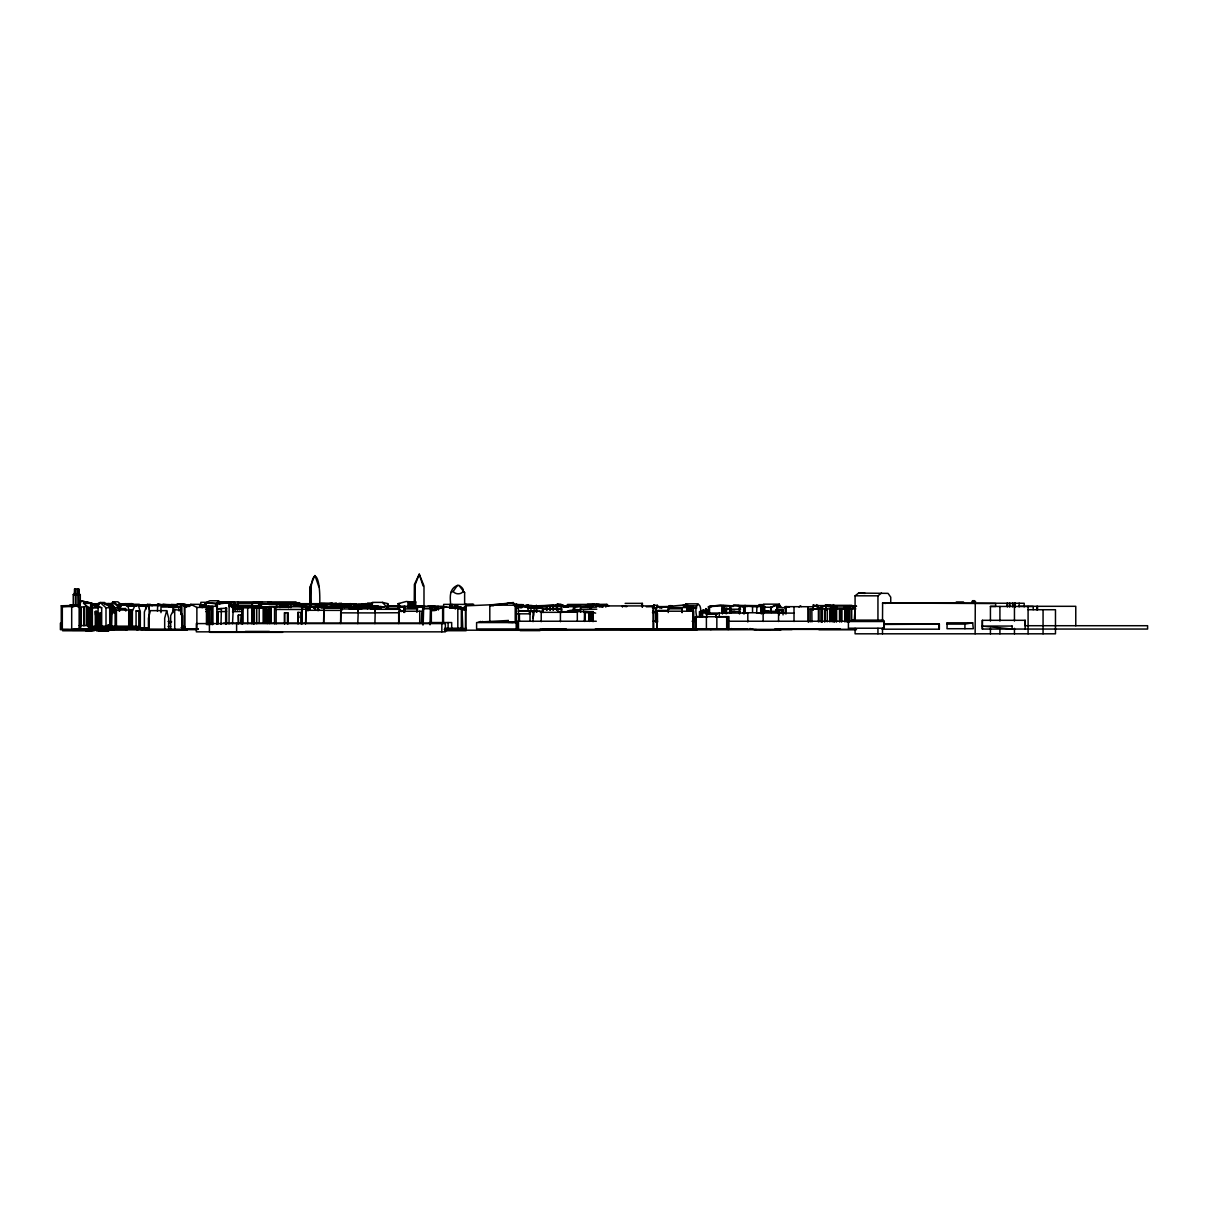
<?xml version="1.0" encoding="UTF-8"?>
<svg xmlns="http://www.w3.org/2000/svg" width="1208" height="1208" viewBox="0 0 1208 1208"><rect width="100%" height="100%" fill="white"/><g stroke="black" fill="none" stroke-linecap="round" stroke-linejoin="round"><path stroke-width="1.5" d="M94.269 606.643L97.365 606.069L101.668 607.715L101.668 629.474L90.419 629.293L90.404 606.023L92.367 606.023L92.367 627.526M91.521 607.971L91.521 606.023M592.796 621.108L592.328 611.867M188.237 606.31L189.263 606.144M591.527 621.018L591.784 611.928L583.192 611.278L584.914 612.592L584.415 621.35M532.834 618.239C537.424 605.48 525.631 616.76 527.956 604.679L524.287 606.084L517.009 606.069M270.003 616.276L270.26 609.164L271.196 609.164L269.55 608.938M588.9 621.35L589.338 611.867M592.554 617.514L592.796 612.109L591.784 611.928L591.784 621.018M372.185 606.295L372.411 602.384L382.498 602.384L387.753 603.638L387.994 605.042M99.585 625.819L99.373 629.474L99.373 613.06L101.079 612.969L101.079 629.474M318.112 606.476L302.483 606.446L302.076 616.926M374.903 623.63L375.28 608.832M421.501 607.156L421.637 605.857L414.465 605.857M340.686 623.509L340.686 612.849L374.903 612.924L375.25 609.3L399.908 609.3L401.147 611.641M947.163 622.815L947.012 624.098L964.92 624.098L972.697 622.815L973.286 628.719L947.012 628.719L947.163 622.815L972.697 622.815M450.78 605.465C450.086 598.051 448.787 588.824 457.394 585.427L458.964 585.427L464.627 592.705L464.627 603.743M852.999 608.56L853.286 606.295L856.502 606.295M314.85 610.07L314.85 606.431L302.332 606.643L303.465 606.718L302.423 606.809L301.955 609.496L276.149 609.466L274.548 607.186L276.707 606.703M372.004 606.295L372.411 603.26M357.779 623.63L358.338 608.832L380.716 608.832L381.139 606.416L368.364 606.748M357.779 612.834L358.353 608.938L341.351 608.938L340.686 612.849M111.559 629.247L112.178 606.431L108.735 603.592L105.187 604.242C111.166 602.807 116.028 607.699 114.443 611.49M340.596 623.343L341.003 607.775L342.438 609.859M455.265 605.54L454.993 607.246L457.319 607.246L457.59 605.54L455.265 605.54L455.265 609.089M527.443 607.881L527.956 604.679M140.355 605.721L139.252 605.374M323.548 623.343L323.971 607.775L341.003 607.775M418.255 606.325L405.163 606.325L404.71 612.471M367.459 608.832L367.836 606.748M430.018 624.823L430.456 606.371L430.879 608.741M423.178 624.823L423.691 606.748M301.955 624.008L302.045 608.787M305.548 624.008L306.062 606.643L307.089 606.658L307.481 609.829M729.33 612.335L730.055 608.923L725.691 608.349L725.691 613.604M323.971 607.382L324.439 605.238L325.435 605.238M362.989 606.748L349.505 606.416L349.006 608.696L362.083 608.696M232.525 623.706L233.25 608.409L242.31 608.409M251.959 606.099L252.578 603.245L271.664 603.819M387.164 606.069L387.753 603.638M148.433 629.383L148.433 618.209L150.441 610.644L166.689 610.644L164.681 618.209L164.681 629.383M782.029 613.12L783.041 609.587L775.763 610.055L783.041 609.587L783.041 614.902M119.668 610.297L121.162 605.178L135.145 605.178L131.898 611.988M152.148 605.827L150.305 604.362L147.361 604.393L144.371 611.988L144.371 628.281M972.742 601.584L973.029 600.618L975.581 601.584L971.866 601.584L973.029 600.618M216.715 607.548L215.462 603.743L206.16 602.716L205.164 605.978L205.164 603.124L209.83 600.769L218.603 600.769L219.478 603.653M398.836 623.419L398.836 612.758L399.908 609.3M319.712 604.906C321.056 567.201 308.931 566.582 310.939 604.906M465.835 630.199L465.835 604.347C462.513 604.332 468.357 603.653 465.835 605.857L507.3 604.06M756.963 606.205L756.676 606.99L761.01 606.205L761.01 613.664M336.519 607.669L336.519 605.918L348.584 605.903L348.131 607.126L342.74 607.126L343.193 605.903L343.193 606.748M203.805 606.31L204.484 604.815L205.979 605.253L203.805 604.891L204.394 605.842L205.451 605.012M361.66 606.205C359.969 608.349 366.96 608.349 367.036 606.205L361.66 606.748M314.79 575.552L310.094 586.816L310.094 605.359M752.539 606.809L752.539 612.26M756.676 612.396L756.963 606.144M745.442 606.129L756.676 606.809M202.174 607.745L202.914 606.114M78.173 605.54L80.362 600.769L91.959 603.2L80.362 600.769M79.532 604.831L81.389 600.769M707.224 610.387L707.224 611.776L705.88 608.606L705.91 611.776L708.567 610.387L706.635 611.776M171.204 604.876L170.736 605.857L171.204 604.876L177.591 604.876M722.701 613.619C720.995 611.641 725.721 600.995 722.127 608.364L722.459 613.619M398.897 606.205L398.444 607.156L403.819 607.156L404.287 606.205L388.463 606.25L386.092 608.756L399.32 608.756M605.782 607.08L606.627 605.329L602.913 605.329L602.022 607.08M118.46 610.629L121.162 605.178M204.545 605.978L206.16 602.716M589.67 607.246L590.35 604.891L593.626 604.408L567.503 604.453L566.024 607.171L568.198 607.126M743.901 606.325L739.764 606.325L739.764 613.724M561.75 608.953L542.785 609.345L561.75 608.953L561.75 612.562M761.855 607.186L763.531 604.151L779.266 604.151L780.761 607.111M220.067 603.804L220.913 602.279L217.38 603.623L229.444 602.973L217.38 603.623M843.365 608.877L844.513 606.869L847.774 606.899M480.014 621.969L508.251 620.489L508.251 622.18M777.499 607.201L779.266 604.151M386.983 608.756L388.463 606.25M458.964 585.427C469.655 591.482 457.439 597.175 453.211 591.422L457.394 585.427M708.567 610.433L702.678 610.387L702.678 612.184L703.856 610.206L702.92 610.206L700.459 611.761M416.911 612.38L417.379 606.295L422.755 606.295L422.755 624.778M422.287 623.056L422.755 606.295M348.553 604.71L350.184 603.577L350.864 604.619M686.265 603.879L683.215 605.872M659.915 608.303L660.942 606.733M320.226 606.31L321.751 603.894L329.135 604.423L333.468 606.295L336.76 606.31L336.836 604.393L336.76 605.238L339.992 605.48M696.805 617.152C692.803 600.542 703.464 600.587 700.066 616.518M168.576 623.721L170.675 621.169M309.882 608.756L308.493 610.553L305.73 610.553M702.678 612.184L703.856 610.206M592.705 621.018L592.75 611.822M332.895 607.503L333.906 606.069L335.039 606.96L342.906 607.05M376.685 607.503L377.726 606.069L378.859 606.96M186.017 604.77L190.849 605.48L189.052 605.48M284.605 606.038L286.387 606.038L284.922 606.038L284.922 603.743L258.708 603.743L258.708 607.473M218.603 600.769L216.745 603.124L216.745 605.631M303.631 606.627L314.744 607.08L299.207 606.235L303.948 606.235M481.826 622.377L482.641 621.395M260.445 608.319L261.834 606.763L264.643 606.763L263.344 608.319L268.085 607.428M507.073 621.909L508.251 620.489M757.431 606.658L759.137 604.649L763.728 604.649L761.855 606.824M201.177 605.736L204.484 604.815M171.234 605.993L172.533 604.634L174.601 604.785M173.121 606.189L174.601 604.634M172.729 607.367L171.883 605.374L157.704 605.374L157.417 611.127M171.883 605.374L171.581 607.08L177.969 603.758L183.963 603.758L188.78 605.676M139.071 629.232L136.368 626.484L93.454 626.318L86.13 629.851L86.13 630.818L91.129 631.24L92.427 628.975L96.746 626.574L139.464 626.439L142.544 629.353L139.071 629.232L136.368 627.435L93.454 627.269M91.129 631.24L96.746 627.541L139.464 627.39L142.544 629.353M110.713 604.121L113.023 601.811L117.84 601.811L120.725 604.151M814.992 606.295L816.668 604.619L818.511 605.616L834.35 605.616L833.127 604.619L831.164 607.579L831.164 604.966L826.197 604.921L820.791 607.458M777.242 611.475L770.206 611.746M593.37 606.054L593.37 604.483L606.944 604.272L608.666 606.054M276.028 604.664L277.417 603.441L270.275 603.441M975.279 603.019L975.143 633.807M882.504 620.716L882.625 603.019L1024.188 603.26L1024.188 606.869M464.582 630.199L518.474 630.199L518.474 605.253L516.631 604.272L514.306 605.857M798.971 607.005L800.391 605.797L801.281 606.567M453.211 591.422L450.78 592.524M593.37 604.483L594.23 604.8M189.173 606.189L190.215 605.344M74.911 593.898L73.25 594.623L73.25 605.45M74.775 594.623L75.727 593.898L74.473 594.245L74.941 589.126M80.302 605.45L80.302 594.623L78.656 593.898L78.837 605.646L62.318 606.582L62.318 629.308M855.083 620.987L855.083 595.816L858.586 593.098L888.046 593.355L890.734 597.16L890.734 603.049L882.504 603.139L885.796 603.426M855.083 595.816L877.944 595.816L881.462 593.098M95.175 606.356L100.143 602.49L104.567 602.49L110.321 607.699L106.002 607.805L100.143 602.49M110.91 603.834L106.47 604.453L111.936 604.453M364.197 604.74L365.722 603.577L367.081 604.619M137.833 605.374L139.237 604.966L129.966 605.736L120.468 603.985L117.75 608.032L119.169 608.032M138.648 605.314L129.966 605.736L132.85 605.767L119.365 603.879M209.331 609.345L211.249 609.104L209.331 609.345L209.422 631.844M516.964 608.636L518.398 607.624M744.309 613.785L744.309 606.144L743.645 606.597L745.819 606.144M673.249 605.993L684.136 604.981M89.226 607.971L98.105 607.971L91.219 603.366L83.518 603.366L89.226 607.971L89.226 629.308L61.261 629.293L61.261 605.782L79.653 605.329L76.784 605.389M533.785 606.356L553.868 605.223L553.868 606.28M883.848 624.43L939.356 624.113L939.356 629.187L882.006 629.187M535.355 605.842L553.868 605.223M588.568 612.033L592.418 612.38A6.115 1.042 25.7 0 0 593.641 612.365L592.796 611.867M848.922 607.02L851.912 605.344L834.35 605.344L831.421 607.005L848.922 607.02L849.013 621.712M198.127 628.975L184.824 628.975L184.824 607.639L190.713 604.347L200.286 604.347L206.462 607.428L206.462 624.521M723.894 613.256L723.894 606.084L730.719 605.752L730.719 613.015M77.07 594.245L79.094 594.245L75.349 594.623M458.995 608.213L464.28 608.213L449.482 608.213M361.222 604.559L366.658 604.453M820.459 607.654L826.816 604.891L821.531 607.277M169.316 607.216L173.167 605.54L177.591 607.443L169.316 607.216L173.167 605.54M518.942 607.126L522.702 606.341M519.863 607.126L521.569 606.356C512.358 607.005 533.74 603.864 533.256 606.356M236.692 605.736L233.295 606.295L236.692 606.023M338.316 604.74L341.366 603.411L344.189 604.906M552.841 606.144L557.477 604.136L560.512 604.136L567.503 607.216M777.499 610.72L777.499 604.679L771.293 607.292L764.271 607.186M777.499 604.679L770.689 607.292L770.689 611.746M572.758 612.094L574.917 611.188L577.318 612.184L560.421 612.184L558.066 611.188M452.139 608.213L457.107 606.96L458.361 608.213M86.13 630.818L89.498 629.519M464.627 592.705L463.268 591.225M398.111 607.201L398.111 603.683L406.22 601.493L412.653 602.007L412.653 607.639M462.045 628.538L462.045 608.968L465.956 607.669M285.466 604.106L282.219 604.468L283.367 604.272M848.409 621.516L852.682 620.127L882.822 620.112L884.271 621.516L884.271 628.22L848.409 628.22L848.409 621.516L884.271 621.516L884.211 628.22M847.065 621.742L846.566 608.908M592.675 611.928L592.569 621.048L592.584 611.716M136.957 629.896L140.581 628.855M91.053 604.725L94.768 604.226L92.986 604.725M410.78 602.369L415.748 601.946L415.748 607.594M333.468 606.31L343.434 604.196L340.641 604.166M727.986 629.549L731.625 628.568M443.774 607.126L431.331 610.402L431.331 622.966M435.106 609.768L432.751 610.402L432.751 606.748L336.957 606.899L344.537 606.748M436.752 609.33L444.982 607.126M708.432 613.679L708.432 606.703L720.406 604.981L730.719 605.752M550.923 605.918L544.506 606.446M569.315 611.233L567.262 611.701M566.839 611.776C568.47 608.696 587.737 611.037 576.594 609.527M62.318 606.582L71.695 606.597L78.037 605.133L78.852 605.314L71.695 607.02L75.666 605.434L79.139 607.503L81.238 607.352L81.238 625.563L81.178 607.186L83.714 606.793L83.775 625.563M199.531 605.918L204.832 604.906L206.447 605.616M212.759 606.793L210.917 607.126L212.759 606.793L212.759 624.566M95.553 604.997L98.452 605.434L93.907 605.616M683.139 605.223L684.015 605.042M466.107 606.612L464.053 607.111M730.372 610.1C725.344 600.165 760.179 610.674 737.997 605.434M710.229 606.386L708.432 606.703M698.194 603.849L685.751 603.879L686.748 604.408M120.694 604.649L125.662 603.653L129.664 606.038M126.991 604.664L132.019 603.653L136.142 606.114M321.207 606.552L314.427 606.778L321.675 605.842L326.326 606.99M317.16 607.08L324.771 605.842L329.769 607.08M122.204 604.695L127.157 603.758L128.833 606.476M709.549 613.604L709.549 606.582L711.739 606.416M186.319 605.706L189.384 605.133M285.148 606.658C279.878 607.322 289.784 605.631 291.143 607.126L284.076 606.673M105.473 604.498L110.547 603.577L114.609 607.096M301.169 604.121L299.569 603.698L325.163 603.683L325.163 604.438L331.807 603.23L335.869 604.619M349.731 604.891L342.075 604.045M353.083 604.604L362.294 605.163C358.414 605.404 346.741 603.502 348.251 604.997L342.8 604.045L333.468 606.371M557.145 605.676L560.437 605.087L567.564 606.386L564.921 606.371M280.528 606.914L286.855 606.884M317.16 606.793L322.098 605.888L324.907 606.884M527.096 605.54L536.367 606.356L536.367 605.223M445.359 630.727L448.983 630.063M536.428 612.35L536.428 608.756L542.437 607.79L528.349 607.609M672.418 606.144L665.004 607.111L671.603 606.144L672.418 606.96L671.603 606.144M350.758 604.513L351.543 604.513L336.836 604.513M710.41 629.549L715.876 628.658M238.746 623.69L238.233 615.159L241.449 614.661L241.449 623.539M84.711 625.563L84.651 606.643L86.523 606.356M83.775 606.96L84.651 606.643M520.089 604.906L521.705 604.679L516.178 604.679L523.426 604.664M746.967 606.416L748.477 606.205L746.106 606.371L749.353 606.205M573.558 610.765C572.275 606.159 575.959 605.661 574.54 610.674M573.558 607.126L580.55 606.189L580.701 612.154M706.65 616.744L706.801 614.268M239.471 609.557L239.35 605.978L237.78 606.174M590.697 611.656L590.38 620.912M323.2 604.06L328.501 604.453L335.235 603.23L338.482 604.347M520.21 607.05L522.113 607.005M239.199 609.587L239.471 605.978M139.192 605.842L147.421 605.042M139.101 604.8L144.96 605.918L154.805 604.876M344.31 605.374L348.251 604.997M226.606 623.887L226.606 608.077L216.896 608.923L221.411 608.56L221.004 624.37M225.654 624.37L225.654 608.137L226.606 608.077M730.07 611.822L735.128 611.505L730.312 611.429M309.565 610.266L309.565 606.643L256.292 606.975M273.234 607.05L276.662 606.809M367.519 607.518L367.519 604L365.375 604.091L365.375 607.866M709.549 606.582L724.589 605.767L724.015 609.663M201.192 605.555L203.986 605.374M202.612 605.736L203.714 605.676M199.984 605.601L202.959 605.434L204.409 607.111L202.868 605.404M333.227 607.76L334.978 607.654M199.909 605.616L203.986 605.616M715.831 616.744L728.968 616.654L728.968 629.202M172.623 605.208L171.385 604.559L190.698 604.815M826.091 604.936L826.091 610.251M136.202 610.87L139.433 610.704L139.433 627.964L136.066 627.964L136.066 610.87L139.433 610.704M693.407 608.017L696.805 607.851L693.437 607.851M525.933 606.929L518.806 605.661L520.135 605.918L520.135 607.775M580.55 606.189L541.758 606.552M234.941 609.542L235.228 605.963L235.439 609.949M233.069 606.069L233.386 611.399M581.003 606.627L588.266 606.341L581.38 607.141M669.096 605.721L671.18 605.631M508.236 622.331L512.856 622.15M660.912 606.778L661.712 608.439M466.303 604.529L473.702 604.332M506.998 603.396L513.415 602.52L514.306 605.253L515.484 605.268L515.484 623.071L515.484 605.102L530.856 607.775L527.609 607.73M646.31 606.778L653.452 606.597M665.865 606.718L667.465 606.673M666.423 606.718L664.204 606.733M253.363 602.173L262.378 601.946M241.449 611.475L232.525 611.701M489.799 605.857L493.559 605.767M318.097 606.356L314.85 606.431M329.406 606.824L333.967 606.718M113.023 601.811L120.03 606.567M283.065 604.362L297.697 604.151L298.844 605.631L295.537 605.57M241.449 614.661L240.86 623.554M398.836 612.758L374.903 612.834M574.162 607.035L573.8 610.735M286.991 606.627L288.516 606.612M346.334 605.525L350.305 605.238M103.646 603.185L98.271 603.23M222.257 601.946L230.803 603.411M110.547 603.577L106.153 603.547L109.671 606.386L112.178 606.371L112.329 610.327M234.941 605.978L235.122 609.542M208.652 606.854L206.885 606.718L208.652 606.854L208.652 624.4M431.483 610.372L435.68 610.342M529.346 613.83L529.346 611.157L533.06 611.369M348.448 604.076L350.441 604.091M431.603 606.356L434.472 606.356L434.457 608.288L437.991 608.772L435.922 606.356M847.986 608.153L845.932 607.986L855.113 607.986M207.323 610.765L208.304 607.911L206.885 607.911M431.558 610.312L435.786 610.327M91.521 603.819L99.147 603.804L99.147 604.831M688.318 605.872L696.805 605.857M258.92 606.975L264.643 607.669L264.643 606.763M529.497 611.203L518.398 611.082M73.25 594.623L80.302 594.623M413.015 607.111L413.015 601.826L415.748 601.946M219.66 601.916L296.081 601.916M410.252 601.946L410.252 607.594M413.453 607.594L413.453 601.946L412.653 602.007M956.268 601.962L963.501 601.977M207.398 602.324L200.83 602.324L200.83 605.857M219.735 602.324L220.536 602.324M409.059 607.594L408.621 601.826L411.037 602.158L411.037 607.745M217.485 602.505L221.019 602.505M232.993 601.916L235.802 603.336M274.156 602.732L299.569 602.732L300.641 605.042M83.443 602.837L88.486 602.837M372.426 603.079L367.459 603.079L367.685 604.226M216.745 603.124L205.164 603.124L206.191 603.894M332.623 603.23L321.132 603.094L321.645 604.166M341.366 603.411L338.723 603.411L341.547 604.906M625.14 603.366L642.414 603.366L642.414 607.05M121.162 603.758L132.019 603.653M398.111 603.683L399.727 603.683M110.789 603.894L114.987 603.894L118.897 607.835L114.609 607.745M355.59 604.091L336.081 604.015L338.482 604.166L337.545 604.166M367.519 604L366.854 607.518M132.865 604.287L139.328 604.287M275.937 604.272L322.159 604.03L320.709 603.698L320.709 607.277M370.841 604.121L343.419 604.045M587.39 604.257L599.077 604.257M104.522 604.378L107.754 604.378M230.517 604.423L238.021 604.423M268.961 604.559L295.537 604.559M472.977 604.393L443.668 604.393L443.668 607.926M513.445 604.589L515.695 604.589M90.57 604.408L93.937 604.408L95.1 605.993M516.465 604.619L523.426 604.906M79.215 604.891L69.898 604.891L70.577 605.978M148.735 605.827L125.692 605.314M138.739 604.936L147.98 604.936M149.837 604.936L157.387 604.936M187.799 604.966L190.653 604.951M199.909 605.012L205.964 604.936M515.967 605.027L519.244 605.027M653.8 607.79L653.8 604.921L657.922 605.842M186.983 605.299L190.728 605.299M199.879 605.299L205.617 605.299M518.474 605.253L489.799 605.102L489.799 620.837M730.372 606.416L733.362 606.416L733.362 605.329L745.381 605.963M199.652 605.434L203.79 605.404M149.218 627.481L149.097 605.601L172.578 605.616M185.352 606.31L186.379 606.31M199.652 605.616L206.16 605.616M251.959 605.736L258.814 605.736M280.165 605.767L282.113 605.767M284.333 605.661L285.209 605.661M293.182 605.752L294.39 605.752M760.33 605.691L733.362 605.329M849.164 605.721L850.296 605.721M61.261 605.782L79.713 605.797M228.992 605.872L244.439 606.023M246.19 606.084L248.44 606.084M254.903 605.978L257.138 605.978M319.138 605.963L319.335 607.262L318.852 605.963L320.935 606.854M369.829 605.903L377.893 605.903M387.572 605.857L400.12 605.857M517.492 605.933L523.139 605.933M595.257 605.918L653.724 605.918L653.724 629.141M177.969 603.758L184.371 606.31L189.263 606.31M201.676 606.22L216.912 606.22L216.912 624.385M242.038 606.114L259.78 606.114M425.05 606.356L423.072 606.25L435.197 606.356L435.197 608.772M427.783 606.235L442.943 606.31M589.67 606.265L566.476 606.341L566.476 607.201M826.197 606.25L836.661 607.141L826.197 606.25L826.197 609.859M856.427 606.174L849.39 606.174L849.39 608.56L849.224 607.201M1018.797 606.31L1075.769 606.31L1075.769 625.789M186.274 606.522L187.3 606.522L185.352 606.144M201.676 606.567L211.038 606.567L210.917 624.642M277.764 606.537L280.211 606.537M330.177 606.476L315.575 606.476L315.575 610.1M344.537 606.507L343.616 606.748M656.986 606.597L672.856 606.597M685.933 606.597L684.121 606.189L687.82 607.518L687.79 611.097M990.424 621.033L990.424 606.431L1033.202 606.461L1033.202 609.723M109.671 606.809L112.782 606.809L112.827 610.493L112.948 607.005M564.559 606.658L567.745 606.658M657.288 606.748L670.274 606.763M785.245 613.785L785.245 606.643L813.724 606.748M345.639 607.05L357.568 607.05M384.219 606.944L360.301 607.05M416.911 607.035L422.287 607.035M458.814 606.975L461.411 606.975M271.06 607.352L239.335 607.201L240.679 608.303M443.306 607.216L443.306 622.966M444.333 607.246L446.945 607.246M460.263 607.367L456.171 607.367L457.817 608.953L462.045 609.089L460.263 607.367L443.487 607.156L443.487 622.966M580.867 607.231L596.676 607.156M821.168 607.564L818.511 607.564L813.256 604.997L813.256 610.312M190.713 604.347L196.874 607.413L206.462 607.428M334.722 607.503L338.361 607.503M587.088 607.382L592.131 607.231M241.253 607.866L261.834 607.699L261.23 607.186M652.365 607.79L657.258 607.79L657.258 604.921M785.985 607.654L777.499 607.669L779.809 605.797L780.761 606.582M831.633 607.82C836.57 606.371 839.696 610.674 832.493 608.908L831.421 606.25M321.071 608.047L342.166 608.122M256.217 608.258L263.148 608.258M434.457 608.288L437.281 608.288L437.281 606.356M528.726 608.243L539.523 608.243M370.645 608.832L373.846 608.832M306.379 608.756L309.807 608.621M423.178 608.741L430.018 608.741M668.266 608.817L682.203 608.817L682.203 612.547M844.739 621.712L844.739 608.741L847.065 608.847M849.013 608.847L851.715 608.847L851.715 619.87M267.27 609.829L265.624 608.938L267.27 609.829L267.27 623.57M417.802 608.923L404.71 608.923L405.163 606.325M725.691 608.349L730.055 608.923M812.924 608.923L855.823 608.892M243.05 609.315L233.944 609.315L233.25 608.409M269.565 623.539L268.871 609.164L267.934 609.164L267.934 623.373M579.855 609.209L596.782 609.209M729.919 609.225L740.579 609.225M807.714 609.149L822.255 609.149M205.617 609.421L208.304 609.421M431.558 609.783L436.239 609.783M1028.099 609.723L1055.475 609.723L1055.475 633.807L855.083 633.807L855.083 628.311M111.559 609.964L132.382 610.055L132.382 629.247M323.91 610.297L305.76 610.297L305.76 623.298M340.596 610.387L323.548 610.372M399.501 610.327L403.261 610.961L400.12 610.961M431.09 610.418L434.729 610.418M518.308 611.203L541.214 611.203L541.214 621.697M739.296 613.755L739.296 606.265L764.74 606.295L764.74 611.399L769.889 611.58M97.168 629.308L97.168 611.535L95.296 611.459L95.296 629.308M205.753 611.595L208.304 611.595M226.606 611.565L217.108 611.565L217.108 623.887M568.832 611.58L593.309 611.61M729.859 611.459L740.081 611.505M557.794 611.686L567.654 611.686M699.704 611.731L708.945 611.731M764.468 611.656L768.333 611.656M297.938 623.706L297.938 612.441L301.698 612.441L301.698 623.706M652.456 612.516L655.733 612.516L655.733 621.788M777.635 612.516L781.41 612.516L781.41 610.055M115.153 612.834L111.196 612.834L111.196 629.247M584.672 621.35L584.415 612.592L589.549 612.818L589.549 621.471M742.739 612.758L763.184 612.758M101.079 612.969L100.385 629.474M595.65 613.135L593.037 612.592L593.053 621.667M747.812 613.06L702.588 613.06L702.588 616.639M756.434 612.954L794.018 613.12M516.782 613.83L530.025 613.83M111.619 614.298L110.683 614.298L110.683 627.934M705.955 614.268L717.416 614.268M707.586 616.654L695.672 616.654L695.672 629.126M517.296 621.244L596.299 621.244M653.15 621.244L657.575 621.244M692.093 621.244L695.929 621.244M729.058 621.244L852.637 621.244M168.591 621.984L171.325 621.984M478.217 622.18L517.281 622.18L517.1 628.93M507.36 622.271L516.043 622.15M429.489 622.543L451.686 622.543L451.686 628.613M223.208 623.132L445.375 623.132L445.375 631.844L196.345 631.844L196.345 623.585L445.375 623.585M884.392 624.113L939.356 624.113M109.777 625.095L107.648 625.095L107.648 629.595M79.139 625.563L89.226 625.563M1025.184 625.714L1147.6 625.714L1147.6 629.051L982.27 629.051L982.285 620.308L1025.245 620.308L1025.245 625.714M181.245 627.481L185.352 627.481M181.502 627.511L185.307 627.511M108.539 627.903L112.178 627.934M135.523 628.024L149.067 628.024M131.551 628.281L149.097 628.281M444.604 628.432L462.045 628.356M108.811 628.507L112.238 628.507M135.9 628.734L149.143 628.734M444.65 628.613L466.454 628.538M73.99 628.809L86.402 628.809M91.264 628.809L107.648 628.809M450.841 628.96L466.182 628.96M517.281 628.93L476.601 628.975L476.601 622.573L516.194 622.573L516.194 628.975M542.785 628.824L561.75 628.824M596.646 628.809L649.813 628.9M655.763 628.96L691.852 628.99M696.608 628.824L700.821 628.824M703.313 628.87L704.913 628.87M743.645 628.809L745.819 628.809M781.712 628.855L840.27 628.855M106.47 629.036L145.413 629.202M186.274 629.111L198.278 629.187M444.604 629.051L465.201 629.051M540.051 629.202L560.421 629.202M560.708 629.006L566.25 629.006M595.257 629.141L657.922 629.096M747.812 629.172L695.234 629.126L695.234 616.729L727.11 616.729L727.11 629.126M774.751 629.066L833.656 629.217M125.572 629.262L182.619 629.428L182.619 615.718L179.962 610.327L173.877 609.406L170.66 615.718L170.66 629.428M185.881 629.338L198.127 629.398M444.257 629.489L465.729 629.489M517.296 629.383L854.464 629.383M68.524 629.67L60.4 629.67L60.4 623.132M75.636 629.595L86.719 629.595M90.57 629.595L110.321 629.595L110.321 606.809M140.747 629.519L196.662 629.564M620.67 629.73L630.712 629.73M657.469 629.595L679.696 629.579M696.004 629.73L756.45 629.549M779.719 629.549L792.055 629.549M818.903 629.67L856.532 629.67M62.559 629.881L86.296 629.881M90.796 629.881L114.337 629.776M126.145 629.791L160.453 629.896M539.87 629.851L566.461 629.851M620.61 629.851L634.804 629.851M664.793 629.942L693.437 629.806M759.862 629.987L769.813 629.987M67.527 630.183L126.885 630.138M145.926 630.138L155.636 630.138M159.592 630.017L187.255 630.017M532.275 630.138L622.407 630.017M631.105 630.259L696.805 630.168M754.864 630.063L780.761 630.063M72.389 630.304L109.596 630.304M480.422 630.274L541.214 630.274M445.012 630.727L466.107 630.727M520.21 630.621L540.036 630.621M62.605 630.772L94.148 630.772M96.64 630.878L108.478 630.878M98.89 631.089L108.569 631.089M245.36 631.422L269.384 631.422M210.283 632.343L282.596 632.343M223.118 602.354L233.582 602.354M352.298 604.136L348.976 603.924L350.441 604.136M358.217 604.589L361.086 604.589M118.293 604.423L123.624 604.423L122.929 603.879M127.051 604.966L132.14 604.966M990.424 606.431L995.634 606.446L995.634 603.547L882.625 603.019M140.883 605.133L147.769 606.099M443.487 607.156L445.797 607.171M301.955 609.255L305.548 609.255M268.614 609.738L269.565 609.738M168.033 626.499L170.736 626.499M325.163 604.438L326.16 604.438M755.136 606.28L759.953 606.129M257.636 607.926L260.309 607.684M693.437 622.301L693.437 606.507L683.653 605.072M95.266 606.612L101.668 607.715M493.559 605.133L489.799 605.102L512.162 602.807L515.846 605.102L515.846 623.026M710.229 606.597L711.739 606.612M626.771 606.658L622.346 606.144L622.467 607.096M536.428 608.756L536.699 612.35M514.442 604.257L516.631 604.272M415.19 606.144L422.045 606.205M723.381 605.752L723.411 613.015L723.486 605.555M764.74 611.399L768.922 611.278M449.482 607.186L450.78 607.216M94.602 604.529L97.833 604.574M588.462 607.216L593.974 604.393L600.134 607.186M70.381 605.631L71.967 605.661M281.6 604.106L283.986 604.74M740.051 606.582L745.079 606.703L745.079 605.329M854.313 619.915L855.038 608.877M846.28 608.908L844.739 608.741M138.89 605.721L142.408 605.842M858.586 593.098L865.17 593.355M175.281 607.065L169.633 607.216M169.981 607.05L175.583 607.277M311.83 606.597L314.171 608.303L314.171 606.567M305.624 606.643L293.619 606.069L309.565 606.643M352.283 604L354.654 604.076M542.196 606.552L546.846 606.597L546.846 610.251M507.451 622.241L513.234 622.588M785.245 606.643L789.534 606.884L786.212 606.643L786.212 613.845M172.502 604.74L162.733 604.393L171.385 605.208M96.489 611.535L95.296 611.459L95.508 615.023M346.787 604.166L344.356 604.06L345.85 604.226M73.22 605.223L76.648 605.495M86.13 629.851L91.129 630.289M339.176 604.03L341.577 604.166M130.011 629.247L130.011 609.949L131.083 610.055L131.083 629.247M131.31 609.949L132.382 610.055M168.093 621.456L171.627 621.803M97.168 611.535L96.338 611.459L96.489 629.308M345.307 604.015L347.723 604.181M354.125 603.924L356.3 604.106M813.256 604.997L818.511 607.186M349.942 603.924L351.392 604.136M523.291 606.537L520.92 606.054L520.92 607.775M351.951 603.909L354.11 604.166L352.645 603.909M527.503 607.216L530.629 607.775M564.212 606.371C562.324 603.215 546.469 607.579 552.856 605.857M170.857 605.676L157.478 604.106L164.741 605.465M685.842 605.072L693.437 606.507M142.589 605.918L139.645 605.359L142.906 604.679L147.527 605.736M482.641 622.196L480.301 621.456M414.208 601.826L414.646 607.594M409.814 601.826L411.037 602.158M542.014 606.446L537.273 605.933M252.578 603.245L253.544 603.502M323.971 607.775L325.163 608.122M204.832 605.646L202.038 604.815M750.092 628.522L753.566 629.549M171.385 604.559L172.623 604.936M187.799 604.589L189.022 604.966M320.709 603.683L333.604 604.423L336.836 605.812M325.163 603.683L326.16 604.06M557.854 611.218L560.421 612.32L541.214 612.32L538.979 611.218M188.237 606.144L189.173 606.552M652.788 611.233L655.733 612.516M557.477 604.136L564.408 607.186M78.611 594.245L77.84 594.623M596.631 604.393L602.913 607.231L602.913 605.329M274.458 603.924L271.287 602.399L267.814 602.399L271.996 604.423M74.941 594.245L75.727 594.623M341.517 604.8L335.96 603.29L338.859 604.831M589.368 607.428L590.667 608.288L592.071 607.382M175.281 607.292L172.85 605.54M583.192 611.278L584.914 612.592M78.656 593.898L78.611 589.126M188.373 605.208L189.173 605.842M462.045 608.968L462.785 628.538M328.214 608.258L325.541 606.205L327.957 608.303M882.822 620.112L884.211 621.516M382.498 602.384L386.167 606.476M580.036 606.582L561.086 606.582M653.8 604.921L654.464 605.842M88.124 607.307L88.199 625.563L89.226 629.308M534.132 608.273L534.132 611.943M232.993 602.535L233.854 603.955M530.961 608.273L530.961 611.943M974.252 600.618L974.72 601.584M319.365 610.327L317.885 607.065L318.323 610.569M206.281 606.114L207.021 607.745L207.021 606.567M147.361 604.393L149.158 608.953M313.521 606.673L314.171 608.303M126.1 604.664L126.704 606.25M315.001 575.552L318.852 586.816M423.117 585.986L419.251 574.193L414.374 584.461L414.208 607.111M215.462 603.743L216.141 605.978M145.111 605.419L146.213 608.908M138.301 605.178L140.324 611.988L140.324 628.281M127.504 605.178L129.165 610.433M166.689 610.644L168.682 618.209L168.682 629.383M107.285 603.834L107.648 605.193M297.938 612.441L299.071 617.514M209.226 609.814L208.501 606.265L209.663 609.814L209.663 606.567M387.979 605.042L388.387 607.458M853.286 606.295L853.392 607.186M324.439 605.238L324.68 607.382M130.011 609.949L130.238 613.453M96.021 623.962L96.338 629.308M90.404 607.971L90.691 613.302M91.234 623.977L91.43 627.541M174.692 609.406L174.737 629.428M344.476 605.918L344.476 607.669M119.456 608.56L119.456 611.067M1043.063 609.723L1043.063 633.807M1037.551 606.31L1037.551 609.844M1036.811 606.31L1036.811 609.844M1028.083 606.461L1028.099 633.807M1025.109 620.308L1025.184 629.051M1019.159 603.154L1019.159 606.884M1015.203 603.154L1015.203 606.884M1014.901 603.154L1014.901 606.884M1014.448 606.461L1014.448 621.048M1014.448 628.341L1014.448 633.807M1012.863 603.154L1012.863 606.688M1012.576 603.154L1012.576 606.688M1009.752 603.154L1009.752 606.688M1009.495 603.154L1009.495 606.688M1007.442 603.154L1007.442 606.688M1007.2 603.154L1007.2 606.688M999.922 606.461L999.922 621.048M999.922 628.341L999.922 633.807M990.424 628.341L990.424 633.807M982.436 620.308L982.436 629.051M964.92 624.098L964.92 628.719M938.858 624.43L938.858 629.187M882.504 628.205L882.504 633.807M877.944 595.816L877.944 620.987M877.944 628.311L877.944 633.807M854.766 608.862L854.766 619.931M851.247 608.847L851.247 619.87M849.466 608.847L849.466 621.712M847.639 608.938L847.639 621.939M846.612 608.741L846.612 621.712M845.207 608.847L845.207 621.742M841.825 621.788L841.825 608.802L839.515 608.802L839.515 621.788M841.387 608.802L841.387 621.788M839.968 608.802L839.968 621.788M836.615 621.818L836.615 608.787L834.29 608.787L834.29 621.818M836.163 608.787L836.163 621.818M834.743 608.787L834.743 621.818M833.656 608.923L833.656 621.939M832.357 621.712L832.357 608.696L829.67 608.696L829.67 621.712M831.904 608.696L831.904 621.712M830.123 608.696L830.123 621.712M827.238 621.818L827.238 608.681L824.551 608.681L824.551 621.818M824.989 608.681L824.989 621.818M822.21 606.673L822.255 621.924M820.081 609.149L820.081 621.924M818.405 609.149L818.405 621.924M811.836 609.149L811.957 621.924M810.16 609.149L810.16 621.924M808.499 609.149L808.499 621.924M808.092 606.748L808.092 621.924M794.018 606.748L794.018 621.531M779.296 614.917L779.296 611.459L763.894 611.399L763.894 606.295M778.556 612.954L778.556 621.531M776.865 604.71L776.865 609.98M771.293 607.292L771.293 612.547M763.622 606.31L763.622 613.785M763.396 606.25L763.396 613.785M763.003 606.295L763.184 621.501M761.478 606.25L761.478 613.74M760.723 606.99L760.723 612.396M747.812 612.758L747.812 621.999M745.155 606.597L745.155 612.26M743.69 606.325L743.69 613.8M730.055 606.084L730.055 612.637M729.768 608.923L729.768 612.637M728.077 616.654L728.077 629.202M727.367 616.654L727.367 629.126M726.597 608.5L726.597 613.724M726.688 616.729L726.688 629.126M724 605.646L724 612.954M722.127 605.752L722.127 613.619M719.258 613.06L719.319 616.639M716.842 616.744L716.842 629.126M715.982 614.268L715.982 616.729M715.831 614.268L715.831 616.729M706.393 616.744L706.393 629.126M705.88 608.606L705.88 610.387M700.821 616.744L700.821 611.58L699.447 611.58L699.447 616.744M700.308 611.58L700.308 616.744M695.944 616.654L695.944 629.126M693.528 629.262L693.528 611.218L656.85 611.218L656.85 629.262M692.818 611.218L692.818 629.262M691.852 611.097L691.852 607.518L668.266 607.518L668.266 612.547M690.553 607.518L690.553 611.097M689.889 607.518L689.889 611.097M688.469 607.518L688.469 611.097M687.125 607.518L687.125 611.097M686.793 607.518L686.793 611.097M685.495 604.997L685.495 605.978M684.03 604.634L684.03 605.978M681.946 608.817L681.946 612.547M657.469 613.392L657.469 622.392M657.061 611.218L657.061 629.262M655.763 607.79L655.763 621.999M653.045 605.918L653.045 629.141M642.173 603.366L642.173 607.05M606.733 604.483L606.733 606.054M590.35 604.891L590.35 607.246M589.232 611.746L589.232 621.35M584.914 611.58L584.914 621.35M584.732 612.818L584.732 621.471M577.318 611.459L577.318 620.837M561.131 612.033L561.222 606.265L556.571 606.643L556.677 610.282L556.51 606.552M560.421 612.184L560.421 621.697M553.385 606.552L553.385 610.206M553.173 606.552L553.173 610.206M550.244 606.552L550.244 610.206M550.002 606.552L550.002 610.206M546.635 606.552L546.696 610.251M542.996 608.953L542.996 612.562M542.362 606.371L542.437 611.565M533.06 611.203L533.06 621.682M530.025 611.384L530.025 621.139M521.75 604.664L521.75 607.805M519.365 613.83L519.5 621.139M516.888 622.18L516.888 628.93M465.473 604.332L465.473 630.199M461.335 608.213L461.335 628.538M457.817 608.953L457.817 628.356M457.59 605.54L457.59 609.089M452.607 604.529L452.607 608.213M452.336 604.529L452.336 608.213M450.282 604.529L450.282 608.213M450.025 604.529L450.025 608.213M448.108 622.543L448.108 628.613M442.626 607.367L442.626 622.966M441.841 623.132L441.841 631.844M438.323 606.31L438.323 610.07M430.879 606.748L430.879 623.026M423.993 606.31L423.993 585.986L419.251 574.193L415.25 584.461L415.25 606.461M422.03 623.509L422.03 611.263L398.685 611.263L398.685 623.509M421.728 623.086L421.728 614.419L421.426 623.177M419.72 611.263L419.72 623.509M411.49 602.007L411.49 607.639M410.75 601.811L410.75 607.111M409.844 602.158L409.844 607.745M407.957 601.946L407.957 607.594M404.287 606.205L404.287 612.154M403.819 607.156L403.819 612.471M398.836 604.06L398.836 607.775M371.4 607.488L371.4 603.97L369.255 603.97L369.255 607.488M370.72 603.97L370.841 607.896M369.089 604.121L369.089 607.896M364.469 604.091L364.469 607.896M363.215 604.091L363.215 607.866M362.219 604.091L362.219 607.866M348.584 605.903L348.584 606.748M327.549 606.476L317.885 607.065L317.885 610.599M323.759 610.297L323.759 623.298M310.501 605.268L310.501 586.635L310.426 604.906M310.003 607.096L310.003 608.303M300.868 612.441L300.868 623.706M298.149 612.441L298.149 623.706M290.901 604.559L290.901 607.715M288.47 604.559L288.47 607.715M288.168 623.796L288.168 612.743L284.409 612.743L284.409 623.796M287.444 612.743L287.444 623.796M284.711 612.743L284.711 623.796M280.014 607.609L280.014 603.743L260.46 603.879L260.46 607.609M276.662 603.879L276.662 607.609M276.149 609.466L276.149 623.902M274.548 607.186L274.548 623.796M271.06 606.809L271.196 623.388M270.486 608.938L270.486 623.313M270.26 609.164L270.26 623.388M270.079 607.352L270.079 623.373M269.414 607.352L269.414 623.373M268.871 609.164L268.871 623.373M266.56 608.938L266.56 623.313M266.168 607.352L266.168 623.373M265.654 607.352L265.503 623.373M264.929 607.352L264.929 623.373M263.993 607.352L263.993 623.373M263.148 607.352L263.148 623.373M261.472 603.879L261.472 607.609M259.192 608.258L259.192 623.192M256.745 607.79L256.745 623.721M254.42 607.79L254.42 623.721M253.891 607.79L253.891 623.721M253.559 607.79L253.559 623.721M253.091 607.79L253.091 623.721M251.762 607.79L251.762 623.721M247.67 607.79L247.746 623.721M242.778 607.79L242.778 623.736M242.566 607.79L242.566 623.736M241.827 607.79L241.827 623.736M238.414 615.159L238.233 623.721M237.901 601.916L237.901 603.849M237.614 606.174L237.614 609.723M237.387 606.205L237.251 609.738M236.617 623.132L236.617 631.844M233.552 611.399L233.552 606.054L235.122 605.978L232.933 606.069L232.933 611.399M233.069 605.872L233.069 611.49M231.574 607.458L230.517 602.279L229.444 603.26L217.923 602.973M229.444 602.973L229.444 606.99M229.158 603.502L229.052 623.872M226.138 608.077L226.138 623.887M218.24 611.565L218.24 623.887M217.38 602.324L217.364 609.285M212.427 606.793L212.427 624.566M212.064 606.22L212.064 624.385M209.226 606.567L209.226 624.596M208.304 606.854L208.304 624.536M207.867 609.421L207.867 624.521M207.323 609.421L207.323 624.521M207.081 611.595L207.081 624.536M196.874 607.413L196.874 628.975M188.342 604.951L188.342 606.189M184.371 606.31L184.371 627.481M183.254 626.121L183.254 629.73M181.849 627.435L181.849 606.914L160.981 607.065L160.981 612.683M180.883 607.02L180.883 614.54M180.838 606.914L180.838 614.374M178.784 607.02L178.784 610.78M172.97 607.02L172.97 612.683M172.533 604.634L172.533 605.993M139.116 610.72L139.116 627.964M128.727 609.919L128.727 629.247M125.813 611.067L125.813 608.56L119.003 608.56L119.003 609.919M125.224 608.56L125.224 609.919M119.592 608.56L119.592 611.067M118.897 606.582L118.897 607.594M116.436 609.919L116.436 629.247M115.53 607.76L115.53 611.429M115.122 609.949L115.122 629.247M114.005 607.805L114.005 611.475M112.54 609.964L112.54 612.834M112.102 606.809L111.997 610.327M111.272 606.809L111.272 610.327M109.671 606.386L109.777 629.595M108.418 625.095L108.418 629.595M106.002 607.805L106.002 629.595M98.105 607.699L98.105 629.474M91.642 606.023L91.642 629.308M88.561 625.563L88.561 629.308M83.714 606.793L83.714 625.563M80.664 625.563L80.664 629.308M80.226 607.337L80.226 629.308L80.226 625.563L79.139 629.308L79.139 607.503M79.094 594.623L79.094 589.126L74.473 589.126L74.473 594.623M78.218 589.126L78.218 594.623M77.07 589.126L77.07 605.45M75.349 589.126L75.349 605.45M71.695 606.597L71.695 629.308M465.744 609.904A70.683 14.043 37.5 0 1 463.283 609.995M252.306 603.215L251.959 605.268L238.021 605.253L238.369 603.215L252.306 603.215M669.262 607.141L668.266 610.463L655.763 610.463L656.744 607.141L669.262 607.141M855.536 606.491L854.705 606.778L855.536 606.491M341.034 604.045L340.112 604.045L342.513 604.211L341.034 604.045M821.651 608.5L819.598 608.5L820.7 608.968A3.881 0.77 9.3 0 0 821.772 608.862A3.941 0.8 9.8 0 0 822.12 608.696L821.651 608.5M1012.108 626.061L982.27 626.061L1012.108 629.051L1012.108 626.061M171.793 605.797L169.588 605.676L171.793 605.797M87.263 606.854L87.187 625.563L87.263 606.854M821.863 621.924L821.863 609.149L821.757 621.924"/></g></svg>
